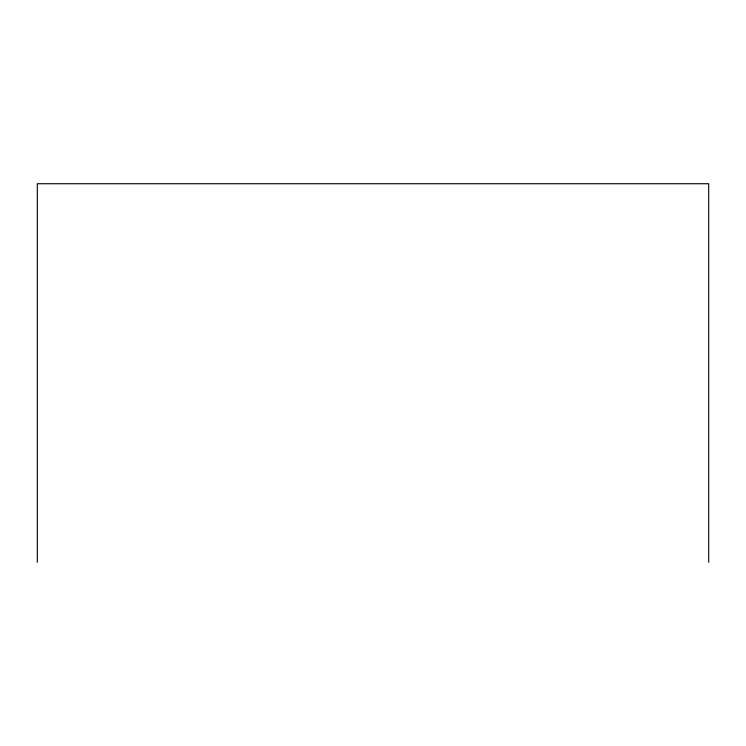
<?xml version="1.0" encoding="UTF-8"?>
<svg xmlns="http://www.w3.org/2000/svg" width="746" height="746" viewBox="0 0 746 746"><rect width="100%" height="100%" fill="white"/><g stroke="black" fill="none" stroke-linecap="round" stroke-linejoin="round"><path stroke-width="1.12" d="M708.7 562.27L708.7 183.73L37.3 183.73L37.3 562.27"/></g></svg>
